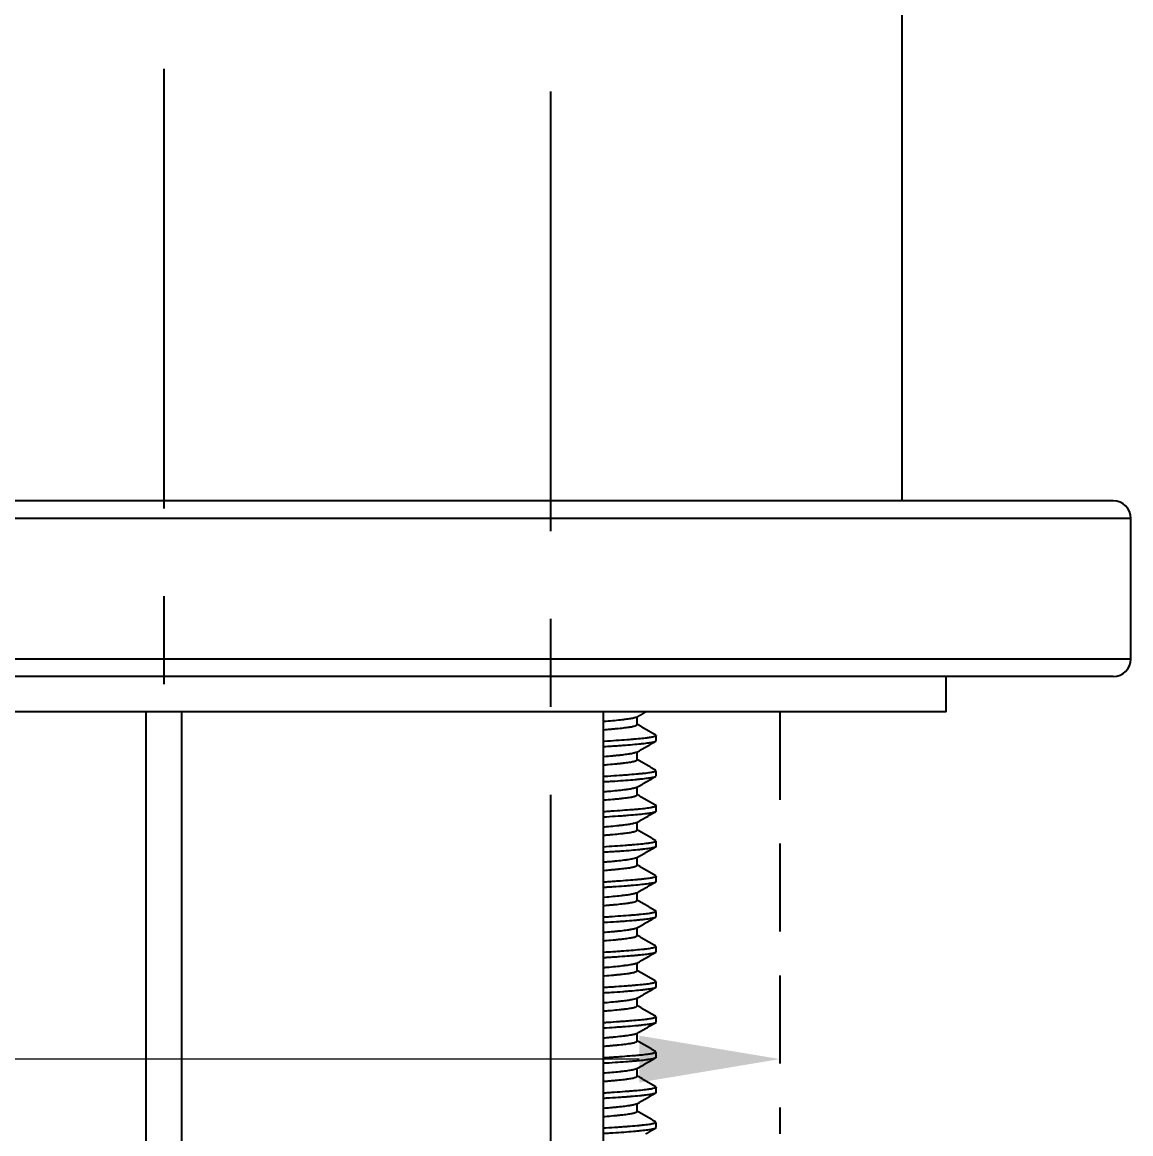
# Model space of a CAD drawing. Extents: x 1571 to 2360, y 0 to 579.
# Drawn here: x 1738.09 to 1769.62, y 242.79 to 274.4 of the extents above; entities that cross this region are included whole.
import ezdxf

# ---------------------------------------------------------------- set-up
doc = ezdxf.new("R2010")
doc.units = 0
doc.header["$LTSCALE"] = 10
doc.header["$MEASUREMENT"] = 0
doc.header["$PDMODE"] = 3
doc.header["$PDSIZE"] = -10
doc.linetypes.add('CENTER', pattern=[2, 1.25, -0.25, 0.25, -0.25])
doc.linetypes.add('HIDDEN', pattern=[0.375, 0.25, -0.125])
doc.layers.get('0').update_dxf_attribs({"linetype": 'CONTINUOUS'})
doc.layers.get('DEFPOINTS').update_dxf_attribs({"linetype": 'CONTINUOUS'})
doc.layers.add('1', color=7, linetype='CONTINUOUS')
doc.styles.add('Daelim Dimension', font='H2GTRE.TTF')
doc.dimstyles.new('DEFAULT', dxfattribs={"dimscale": 2, "dimtxt": 2, "dimasz": 2, "dimexe": 0, "dimexo": 2, "dimgap": 1, "dimtad": 1, "dimdec": 1, "dimzin": 9, "dimdsep": 46, "dimtxsty": 'Daelim Dimension', "dimcen": 0.5, "dimclrd": 252, "dimclre": 252, "dimclrt": 3, "dimadec": 1, "dimazin": 0, "dimtfac": 1, "dimtdec": 1, "dimtix": 1, "dimtmove": 0, "dimatfit": 3, "dimfxl": 1, "dimtolj": 1, "dimtzin": 1, "dimlwd": 9, "dimlwe": 9, "dimarcsym": 0})

# ---------------------------------------------------------------- blocks, each defined once
blk = doc.blocks.new('*D3')
at = {"color": 5, "lineweight": 9, "ltscale": 0.5, "transparency": 16777216}
for p, q in [((1724.641, 244.913), (1613.841, 244.913)), ((1724.641, 244.789), (1724.641, 244.913)), ((1755.641, 244.913), (1728.641, 244.913)), ((1759.641, 244.789), (1759.641, 244.913))]:
    blk.add_line(p, q, dxfattribs=at)
at = {"color": 5, "ltscale": 0.5, "transparency": 16777216}
for points in [[(1728.641, 245.58), (1728.641, 244.247), (1724.641, 244.913)], [(1755.641, 245.58), (1755.641, 244.247), (1759.641, 244.913)]]:
    blk.add_solid(points, dxfattribs=at)
at = {"layer": 'DEFPOINTS', "color": 0, "ltscale": 0.5, "transparency": 16777216}
for p in [(1724.641, 248.789), (1759.641, 248.789), (1759.641, 244.913)]:
    blk.add_point(p, dxfattribs=at)
at = {"color": 7, "lineweight": -3, "ltscale": 0.5, "transparency": 16777216, "insert": (1656.13, 253.105), "char_height": 10, "attachment_point": 5, "style": 'Daelim Dimension'}
blk.add_mtext('\\A1;설치구멍 %%C35', dxfattribs=at)

msp = doc.modelspace()

# ---------------------------------------------------------------- linework, layer by layer
at = {"color": 7, "linetype": 'HIDDEN', "lineweight": -3}
msp.add_line((1759.641, 254.789), (1759.641, 242.789), dxfattribs=at)
at = {"layer": '1', "color": 1, "linetype": 'CENTER', "lineweight": -3}
for p, q in [((1742.119, 433.074), (1742.119, 254.289)), ((1753.119, 272.428), (1753.119, 169.65))]:
    msp.add_line(p, q, dxfattribs=at)
at = {"layer": '1', "color": 7, "linetype": 'Continuous', "lineweight": -3}
for p, q in [((1763.119, 260.789), (1763.119, 386.289)), ((1769.119, 260.789), (1715.119, 260.789)), ((1769.619, 260.289), (1714.619, 260.289)), ((1769.619, 256.289), (1769.619, 260.289)), ((1769.619, 256.289), (1714.619, 256.289)), ((1769.119, 255.789), (1715.119, 255.789)), ((1764.369, 254.789), (1764.369, 255.789)), ((1764.369, 254.789), (1719.869, 254.789)), ((1741.619, 215.789), (1741.619, 254.792)), ((1742.619, 254.792), (1742.619, 215.289)), ((1754.619, 239.791), (1754.619, 254.792)), ((1755.578, 254.425), (1755.578, 254.645)), ((1756.119, 253.967), (1756.119, 254.112)), ((1755.578, 253.425), (1755.578, 253.645)), ((1756.119, 252.966), (1756.119, 253.112)), ((1755.578, 252.425), (1755.578, 252.645)), ((1756.119, 251.966), (1756.119, 252.112)), ((1755.578, 251.425), (1755.578, 251.645)), ((1756.119, 250.967), (1756.119, 251.112)), ((1755.578, 250.425), (1755.578, 250.645)), ((1756.119, 249.966), (1756.119, 250.112)), ((1755.578, 249.424), (1755.578, 249.645)), ((1756.119, 248.967), (1756.119, 249.112)), ((1755.578, 248.425), (1755.578, 248.645)), ((1756.119, 247.966), (1756.119, 248.112)), ((1755.578, 247.425), (1755.578, 247.645)), ((1756.119, 246.966), (1756.119, 247.112)), ((1755.578, 246.425), (1755.578, 246.645)), ((1756.119, 245.967), (1756.119, 246.112)), ((1755.578, 245.425), (1755.578, 245.645)), ((1756.119, 244.966), (1756.119, 245.112)), ((1755.578, 244.424), (1755.578, 244.645)), ((1756.119, 243.967), (1756.119, 244.112)), ((1755.578, 243.425), (1755.578, 243.645)), ((1756.119, 242.966), (1756.119, 243.112))]:
    msp.add_line(p, q, dxfattribs=at)
for centre, start, end in [((1769.119, 260.289), 0, 90), ((1769.119, 256.289), 270, 0)]:
    msp.add_arc(centre, 0.5, start, end, dxfattribs=at)
for points in [[(1755.557, 254.633), (1755.692, 254.711), (1755.827, 254.789)], [(1756.113, 254.124), (1755.845, 254.279), (1755.578, 254.434)], [(1755.556, 253.632), (1755.834, 253.794), (1756.113, 253.955)], [(1756.115, 253.122), (1755.846, 253.278), (1755.578, 253.434)], [(1755.56, 252.634), (1755.838, 252.796), (1756.116, 252.957)], [(1756.117, 252.121), (1755.847, 252.277), (1755.578, 252.434)], [(1755.558, 251.633), (1755.837, 251.795), (1756.116, 251.957)], [(1756.114, 251.123), (1755.846, 251.278), (1755.578, 251.434)], [(1755.555, 250.632), (1755.834, 250.793), (1756.112, 250.955)], [(1756.113, 250.123), (1755.846, 250.278), (1755.578, 250.434)], [(1755.559, 249.634), (1755.837, 249.795), (1756.116, 249.957)], [(1756.117, 249.121), (1755.847, 249.277), (1755.578, 249.434)], [(1755.559, 248.634), (1755.838, 248.795), (1756.116, 248.957)], [(1756.115, 248.122), (1755.846, 248.278), (1755.578, 248.434)], [(1755.556, 247.632), (1755.834, 247.794), (1756.113, 247.955)], [(1756.112, 247.124), (1755.845, 247.279), (1755.578, 247.434)], [(1755.558, 246.633), (1755.836, 246.795), (1756.114, 246.956)], [(1756.116, 246.122), (1755.847, 246.278), (1755.578, 246.434)], [(1755.56, 245.634), (1755.838, 245.796), (1756.117, 245.957)], [(1756.116, 245.122), (1755.847, 245.278), (1755.578, 245.434)], [(1755.557, 244.632), (1755.835, 244.794), (1756.114, 244.956)], [(1756.112, 244.124), (1755.845, 244.279), (1755.578, 244.434)], [(1755.557, 243.632), (1755.835, 243.794), (1756.113, 243.955)], [(1756.115, 243.122), (1755.846, 243.278), (1755.578, 243.434)], [(1755.827, 242.789), (1755.972, 242.873), (1756.117, 242.957)]]:
    msp.add_open_spline(points, degree=2, dxfattribs=at)
for points, knots in [([(1755.562, 254.635), (1755.555, 254.631), (1755.546, 254.628), (1755.529, 254.622), (1755.523, 254.62), (1755.511, 254.617), (1755.504, 254.615), (1755.482, 254.61), (1755.466, 254.606), (1755.412, 254.596), (1755.369, 254.589), (1755.294, 254.577), (1755.253, 254.572), (1755.209, 254.566), (1755.179, 254.562), (1755.163, 254.561), (1755.083, 254.551), (1755.013, 254.543), (1754.863, 254.529), (1754.782, 254.522), (1754.673, 254.513), (1754.651, 254.511), (1754.625, 254.509), (1754.622, 254.509), (1754.619, 254.508)], [0, 0, 0, 0, 0.09203, 0.09203, 0.134956, 0.134956, 0.177882, 0.177882, 0.263734, 0.263734, 0.435437, 0.435437, 0.521289, 0.564215, 0.564215, 0.607141, 0.607141, 0.778845, 0.778845, 0.950549, 0.950549, 0.993475, 0.993475, 1, 1, 1, 1]), ([(1754.63, 254.28), (1754.694, 254.285), (1754.755, 254.291), (1754.834, 254.298), (1754.855, 254.3), (1754.894, 254.303), (1754.914, 254.305), (1754.971, 254.31), (1755.008, 254.314), (1755.112, 254.325), (1755.176, 254.331), (1755.262, 254.342), (1755.289, 254.346), (1755.327, 254.351), (1755.34, 254.353), (1755.363, 254.356), (1755.375, 254.358), (1755.43, 254.367), (1755.466, 254.375), (1755.524, 254.39), (1755.545, 254.397), (1755.563, 254.407), (1755.566, 254.409), (1755.571, 254.413), (1755.573, 254.415), (1755.577, 254.419), (1755.578, 254.422), (1755.578, 254.425)], [0, 0, 0, 0, 0.109222, 0.109222, 0.147147, 0.147147, 0.185071, 0.185071, 0.26092, 0.26092, 0.412618, 0.412618, 0.488467, 0.488467, 0.526392, 0.526392, 0.564316, 0.564316, 0.716014, 0.716014, 0.867712, 0.867712, 0.905637, 0.905637, 0.943561, 0.943561, 1, 1, 1, 1]), ([(1756.119, 254.111), (1756.119, 254.111), (1756.119, 254.11), (1756.119, 254.108), (1756.117, 254.106), (1756.114, 254.103), (1756.112, 254.101), (1756.097, 254.091), (1756.077, 254.084), (1756.018, 254.069), (1755.979, 254.061), (1755.92, 254.052), (1755.907, 254.05), (1755.881, 254.047), (1755.841, 254.041), (1755.796, 254.036), (1755.7, 254.025), (1755.629, 254.019), (1755.509, 254.008), (1755.467, 254.005), (1755.402, 254), (1755.379, 253.998), (1755.334, 253.994), (1755.311, 253.992), (1755.193, 253.984), (1755.093, 253.976), (1754.882, 253.961), (1754.77, 253.954), (1754.638, 253.945), (1754.624, 253.944), (1754.61, 253.943)], [0, 0, 0, 0, 0.007813, 0.007813, 0.040365, 0.040365, 0.072917, 0.072917, 0.203125, 0.203125, 0.333334, 0.333334, 0.365886, 0.365886, 0.398438, 0.463542, 0.463542, 0.59375, 0.59375, 0.658854, 0.658854, 0.691406, 0.691406, 0.723958, 0.723958, 0.854167, 0.854167, 0.984375, 0.984375, 1, 1, 1, 1]), ([(1754.634, 253.802), (1754.71, 253.806), (1754.783, 253.811), (1754.91, 253.819), (1754.964, 253.822), (1755.043, 253.827), (1755.069, 253.829), (1755.121, 253.833), (1755.146, 253.834), (1755.271, 253.843), (1755.363, 253.851), (1755.533, 253.866), (1755.611, 253.873), (1755.7, 253.882), (1755.717, 253.884), (1755.751, 253.888), (1755.767, 253.89), (1755.814, 253.895), (1755.843, 253.899), (1755.924, 253.91), (1755.97, 253.917), (1756.025, 253.927), (1756.041, 253.931), (1756.062, 253.936), (1756.069, 253.937), (1756.08, 253.941), (1756.086, 253.943), (1756.109, 253.951), (1756.118, 253.958), (1756.119, 253.965)], [0, 0, 0, 0, 0.085085, 0.085085, 0.150736, 0.150736, 0.183562, 0.183562, 0.216388, 0.216388, 0.347691, 0.347691, 0.478994, 0.478994, 0.511819, 0.511819, 0.544645, 0.544645, 0.610297, 0.610297, 0.7416, 0.7416, 0.807251, 0.807251, 0.840077, 0.840077, 0.872903, 0.872903, 1, 1, 1, 1]), ([(1755.562, 253.635), (1755.552, 253.63), (1755.537, 253.624), (1755.493, 253.612), (1755.461, 253.605), (1755.412, 253.596), (1755.401, 253.594), (1755.38, 253.591), (1755.368, 253.589), (1755.333, 253.583), (1755.308, 253.58), (1755.228, 253.568), (1755.168, 253.561), (1755.069, 253.55), (1755.034, 253.546), (1754.979, 253.54), (1754.96, 253.538), (1754.922, 253.535), (1754.903, 253.533), (1754.806, 253.524), (1754.724, 253.517), (1754.637, 253.51)], [0, 0, 0, 0, 0.134716, 0.134716, 0.308328, 0.308328, 0.351731, 0.351731, 0.395134, 0.395134, 0.48194, 0.48194, 0.655552, 0.655552, 0.742358, 0.742358, 0.785761, 0.785761, 0.829164, 0.829164, 1, 1, 1, 1]), ([(1754.615, 253.278), (1754.619, 253.279), (1754.623, 253.279), (1754.671, 253.283), (1754.715, 253.287), (1754.84, 253.298), (1754.919, 253.305), (1755.028, 253.316), (1755.08, 253.321), (1755.129, 253.327), (1755.161, 253.33), (1755.177, 253.332), (1755.253, 253.341), (1755.361, 253.355), (1755.44, 253.369), (1755.481, 253.379), (1755.489, 253.381), (1755.503, 253.385), (1755.51, 253.386), (1755.529, 253.392), (1755.54, 253.396), (1755.566, 253.407), (1755.575, 253.415), (1755.578, 253.423), (1755.578, 253.424), (1755.578, 253.425)], [0, 0, 0, 0, 0.006611, 0.006611, 0.081731, 0.081731, 0.231971, 0.231971, 0.307091, 0.344651, 0.344651, 0.382211, 0.382211, 0.532451, 0.682692, 0.682692, 0.720252, 0.720252, 0.757812, 0.757812, 0.832932, 0.832932, 0.983172, 0.983172, 1, 1, 1, 1]), ([(1754.614, 252.801), (1754.671, 252.804), (1754.727, 252.807), (1754.811, 252.812), (1754.839, 252.814), (1754.894, 252.818), (1754.922, 252.819), (1755.056, 252.828), (1755.158, 252.835), (1755.348, 252.849), (1755.437, 252.857), (1755.539, 252.866), (1755.559, 252.868), (1755.598, 252.872), (1755.655, 252.878), (1755.708, 252.883), (1755.807, 252.894), (1755.864, 252.902), (1755.938, 252.912), (1755.961, 252.916), (1755.992, 252.921), (1756.001, 252.923), (1756.02, 252.926), (1756.028, 252.928), (1756.068, 252.936), (1756.091, 252.943), (1756.114, 252.955), (1756.119, 252.96), (1756.119, 252.965)], [0, 0, 0, 0, 0.063021, 0.063021, 0.095573, 0.095573, 0.128125, 0.128125, 0.258333, 0.258333, 0.388541, 0.388541, 0.421093, 0.421093, 0.453645, 0.518749, 0.518749, 0.648958, 0.648958, 0.714062, 0.714062, 0.746614, 0.746614, 0.779166, 0.779166, 0.909374, 0.909374, 1, 1, 1, 1]), ([(1756.119, 253.112), (1756.119, 253.109), (1756.118, 253.107), (1756.113, 253.102), (1756.108, 253.098), (1756.096, 253.092), (1756.092, 253.09), (1756.082, 253.086), (1756.076, 253.084), (1756.045, 253.075), (1756.012, 253.067), (1755.927, 253.053), (1755.877, 253.045), (1755.802, 253.037), (1755.787, 253.035), (1755.755, 253.031), (1755.738, 253.03), (1755.687, 253.024), (1755.651, 253.021), (1755.538, 253.011), (1755.456, 253.004), (1755.321, 252.993), (1755.275, 252.99), (1755.202, 252.984), (1755.177, 252.982), (1755.127, 252.979), (1755.101, 252.977), (1754.972, 252.967), (1754.828, 252.957), (1754.675, 252.948), (1754.637, 252.945)], [0, 0, 0, 0, 0.037811, 0.037811, 0.103462, 0.103462, 0.136288, 0.136288, 0.169114, 0.169114, 0.300417, 0.300417, 0.43172, 0.43172, 0.464546, 0.464546, 0.497372, 0.497372, 0.563023, 0.563023, 0.694326, 0.694326, 0.759978, 0.759978, 0.792804, 0.792804, 0.825629, 0.825629, 0.956932, 1, 1, 1, 1]), ([(1755.564, 252.637), (1755.564, 252.636), (1755.563, 252.636), (1755.558, 252.633), (1755.554, 252.632), (1755.546, 252.628), (1755.541, 252.626), (1755.526, 252.621), (1755.513, 252.618), (1755.471, 252.607), (1755.435, 252.6), (1755.371, 252.589), (1755.337, 252.584), (1755.298, 252.578), (1755.271, 252.574), (1755.257, 252.573), (1755.186, 252.563), (1755.123, 252.556), (1754.984, 252.541), (1754.909, 252.533), (1754.808, 252.524), (1754.787, 252.522), (1754.745, 252.519), (1754.724, 252.517), (1754.675, 252.513), (1754.648, 252.511), (1754.621, 252.508)], [0, 0, 0, 0, 0.01358, 0.01358, 0.056039, 0.056039, 0.098499, 0.098499, 0.183418, 0.183418, 0.353256, 0.353256, 0.438175, 0.480634, 0.480634, 0.523094, 0.523094, 0.692932, 0.692932, 0.86277, 0.86277, 0.905229, 0.905229, 0.947689, 0.947689, 1, 1, 1, 1]), ([(1754.633, 252.28), (1754.654, 252.282), (1754.675, 252.284), (1754.782, 252.293), (1754.863, 252.3), (1754.958, 252.309), (1754.977, 252.311), (1755.014, 252.315), (1755.032, 252.316), (1755.084, 252.322), (1755.117, 252.325), (1755.212, 252.336), (1755.269, 252.343), (1755.344, 252.353), (1755.368, 252.357), (1755.4, 252.363), (1755.411, 252.364), (1755.431, 252.368), (1755.44, 252.37), (1755.485, 252.379), (1755.514, 252.387), (1755.555, 252.402), (1755.569, 252.409), (1755.577, 252.42), (1755.578, 252.422), (1755.578, 252.425)], [0, 0, 0, 0, 0.036408, 0.036408, 0.188108, 0.188108, 0.226032, 0.226032, 0.263957, 0.263957, 0.339807, 0.339807, 0.491506, 0.491506, 0.567356, 0.567356, 0.605281, 0.605281, 0.643206, 0.643206, 0.794905, 0.794905, 0.946605, 0.946605, 1, 1, 1, 1]), ([(1756.119, 252.112), (1756.119, 252.112), (1756.119, 252.111), (1756.118, 252.104), (1756.098, 252.089), (1756.041, 252.074), (1755.994, 252.065), (1755.984, 252.063), (1755.963, 252.059), (1755.93, 252.053), (1755.892, 252.048), (1755.81, 252.037), (1755.748, 252.03), (1755.641, 252.02), (1755.604, 252.016), (1755.544, 252.011), (1755.524, 252.01), (1755.482, 252.006), (1755.461, 252.004), (1755.353, 251.996), (1755.261, 251.989), (1755.063, 251.974), (1754.958, 251.966), (1754.818, 251.957), (1754.789, 251.955), (1754.732, 251.951), (1754.684, 251.948), (1754.636, 251.945), (1754.617, 251.944)], [0, 0, 0, 0, 0.002085, 0.002085, 0.132293, 0.262501, 0.262501, 0.295053, 0.295053, 0.327605, 0.392709, 0.392709, 0.522917, 0.522917, 0.588021, 0.588021, 0.620573, 0.620573, 0.653126, 0.653126, 0.783334, 0.783334, 0.913542, 0.913542, 0.946094, 0.946094, 0.978646, 1, 1, 1, 1]), ([(1754.619, 251.801), (1754.65, 251.803), (1754.679, 251.805), (1754.824, 251.813), (1754.933, 251.82), (1755.089, 251.83), (1755.14, 251.834), (1755.214, 251.839), (1755.238, 251.841), (1755.286, 251.845), (1755.31, 251.847), (1755.425, 251.856), (1755.594, 251.871), (1755.732, 251.886), (1755.81, 251.895), (1755.825, 251.897), (1755.853, 251.9), (1755.867, 251.902), (1755.907, 251.908), (1755.932, 251.911), (1755.998, 251.922), (1756.034, 251.929), (1756.074, 251.939), (1756.085, 251.942), (1756.098, 251.947), (1756.102, 251.949), (1756.109, 251.953), (1756.112, 251.954), (1756.117, 251.959), (1756.119, 251.962), (1756.119, 251.965)], [0, 0, 0, 0, 0.033333, 0.033333, 0.163542, 0.163542, 0.228646, 0.228646, 0.261198, 0.261198, 0.29375, 0.29375, 0.423958, 0.554167, 0.554167, 0.586719, 0.586719, 0.619271, 0.619271, 0.684375, 0.684375, 0.814583, 0.814583, 0.879688, 0.879688, 0.91224, 0.91224, 0.944792, 0.944792, 1, 1, 1, 1]), ([(1756.109, 252.125), (1756.111, 252.124), (1756.113, 252.123), (1756.115, 252.121), (1756.116, 252.12), (1756.117, 252.119)], [0, 0, 0, 0, 0.487487, 0.487487, 1, 1, 1, 1]), ([(1755.562, 251.635), (1755.559, 251.634), (1755.541, 251.625), (1755.51, 251.616), (1755.463, 251.606), (1755.445, 251.602), (1755.405, 251.595), (1755.384, 251.591), (1755.315, 251.58), (1755.262, 251.573), (1755.173, 251.562), (1755.141, 251.558), (1755.091, 251.552), (1755.074, 251.55), (1755.039, 251.546), (1755.021, 251.545), (1754.931, 251.535), (1754.853, 251.528), (1754.723, 251.517), (1754.674, 251.513), (1754.623, 251.509)], [0, 0, 0, 0, 0.043951, 0.215655, 0.215655, 0.301507, 0.301507, 0.387359, 0.387359, 0.559063, 0.559063, 0.644915, 0.644915, 0.687841, 0.687841, 0.730767, 0.730767, 0.902471, 0.902471, 1, 1, 1, 1]), ([(1754.617, 251.279), (1754.623, 251.279), (1754.628, 251.28), (1754.656, 251.282), (1754.678, 251.284), (1754.722, 251.288), (1754.743, 251.29), (1754.806, 251.295), (1754.847, 251.299), (1754.964, 251.31), (1755.036, 251.317), (1755.136, 251.327), (1755.167, 251.331), (1755.228, 251.338), (1755.256, 251.341), (1755.337, 251.352), (1755.43, 251.366), (1755.494, 251.381), (1755.525, 251.391), (1755.53, 251.393), (1755.541, 251.397), (1755.546, 251.399), (1755.558, 251.404), (1755.565, 251.408), (1755.575, 251.416), (1755.578, 251.421), (1755.578, 251.425)], [0, 0, 0, 0, 0.009615, 0.009615, 0.047175, 0.047175, 0.084736, 0.084736, 0.159856, 0.159856, 0.310096, 0.310096, 0.385216, 0.385216, 0.460337, 0.460337, 0.610577, 0.760818, 0.760818, 0.798378, 0.798378, 0.835938, 0.835938, 0.911058, 0.911058, 1, 1, 1, 1]), ([(1756.119, 251.112), (1756.119, 251.11), (1756.119, 251.108), (1756.116, 251.105), (1756.114, 251.103), (1756.11, 251.099), (1756.107, 251.097), (1756.089, 251.088), (1756.065, 251.08), (1756.001, 251.065), (1755.96, 251.058), (1755.897, 251.049), (1755.884, 251.047), (1755.857, 251.043), (1755.843, 251.041), (1755.799, 251.036), (1755.767, 251.033), (1755.668, 251.022), (1755.593, 251.015), (1755.471, 251.005), (1755.428, 251.002), (1755.361, 250.996), (1755.339, 250.995), (1755.292, 250.991), (1755.268, 250.989), (1755.148, 250.98), (1755.045, 250.973), (1754.837, 250.958), (1754.732, 250.951), (1754.622, 250.944)], [0, 0, 0, 0, 0.031769, 0.031769, 0.064321, 0.064321, 0.096873, 0.096873, 0.227082, 0.227082, 0.35729, 0.35729, 0.389842, 0.389842, 0.422395, 0.422395, 0.487499, 0.487499, 0.617707, 0.617707, 0.682812, 0.682812, 0.715364, 0.715364, 0.747916, 0.747916, 0.878125, 0.878125, 1, 1, 1, 1]), ([(1754.622, 250.801), (1754.684, 250.805), (1754.744, 250.808), (1754.86, 250.815), (1754.915, 250.819), (1754.996, 250.824), (1755.022, 250.826), (1755.075, 250.829), (1755.1, 250.831), (1755.227, 250.84), (1755.321, 250.847), (1755.496, 250.862), (1755.576, 250.87), (1755.668, 250.879), (1755.686, 250.881), (1755.721, 250.885), (1755.771, 250.89), (1755.817, 250.896), (1755.901, 250.907), (1755.949, 250.914), (1756.009, 250.924), (1756.027, 250.927), (1756.057, 250.934), (1756.071, 250.938), (1756.103, 250.948), (1756.115, 250.955), (1756.119, 250.963), (1756.119, 250.964), (1756.119, 250.965)], [0, 0, 0, 0, 0.06875, 0.06875, 0.133854, 0.133854, 0.166406, 0.166406, 0.198958, 0.198958, 0.329167, 0.329167, 0.459375, 0.459375, 0.491927, 0.491927, 0.524479, 0.589584, 0.589584, 0.719792, 0.719792, 0.784896, 0.784896, 0.85, 0.85, 0.980209, 0.980209, 1, 1, 1, 1]), ([(1755.56, 250.634), (1755.557, 250.633), (1755.555, 250.632), (1755.548, 250.629), (1755.543, 250.627), (1755.518, 250.618), (1755.49, 250.611), (1755.42, 250.597), (1755.378, 250.59), (1755.315, 250.581), (1755.302, 250.579), (1755.276, 250.575), (1755.262, 250.573), (1755.22, 250.568), (1755.19, 250.564), (1755.096, 250.553), (1755.027, 250.545), (1754.915, 250.534), (1754.876, 250.53), (1754.794, 250.523), (1754.753, 250.519), (1754.682, 250.513), (1754.653, 250.511), (1754.624, 250.509)], [0, 0, 0, 0, 0.031592, 0.031592, 0.074995, 0.074995, 0.248607, 0.248607, 0.422219, 0.422219, 0.465622, 0.465622, 0.509025, 0.509025, 0.595831, 0.595831, 0.769443, 0.769443, 0.856249, 0.856249, 0.943055, 0.943055, 1, 1, 1, 1]), ([(1754.636, 250.28), (1754.704, 250.286), (1754.768, 250.292), (1754.869, 250.301), (1754.908, 250.305), (1754.984, 250.312), (1755.02, 250.315), (1755.125, 250.326), (1755.188, 250.333), (1755.301, 250.347), (1755.35, 250.354), (1755.404, 250.363), (1755.414, 250.365), (1755.434, 250.369), (1755.443, 250.371), (1755.47, 250.376), (1755.486, 250.38), (1755.528, 250.391), (1755.549, 250.399), (1755.568, 250.41), (1755.575, 250.416), (1755.577, 250.421), (1755.578, 250.424), (1755.578, 250.424), (1755.578, 250.425)], [0, 0, 0, 0, 0.115291, 0.115291, 0.19114, 0.19114, 0.26699, 0.26699, 0.418689, 0.418689, 0.570387, 0.570387, 0.608312, 0.608312, 0.646237, 0.646237, 0.722086, 0.722086, 0.873785, 0.873785, 0.949634, 0.987559, 0.987559, 1, 1, 1, 1]), ([(1756.119, 250.112), (1756.119, 250.109), (1756.117, 250.105), (1756.104, 250.094), (1756.086, 250.087), (1756.052, 250.077), (1756.044, 250.075), (1756.028, 250.072), (1756.002, 250.066), (1755.972, 250.06), (1755.904, 250.049), (1755.851, 250.042), (1755.758, 250.032), (1755.725, 250.028), (1755.673, 250.023), (1755.655, 250.021), (1755.617, 250.018), (1755.598, 250.016), (1755.501, 250.007), (1755.416, 250.001), (1755.232, 249.986), (1755.134, 249.979), (1755.002, 249.97), (1754.976, 249.968), (1754.921, 249.964), (1754.839, 249.958), (1754.755, 249.953), (1754.673, 249.947), (1754.649, 249.946), (1754.625, 249.944)], [0, 0, 0, 0, 0.061455, 0.061455, 0.191664, 0.191664, 0.224216, 0.224216, 0.256768, 0.321872, 0.321872, 0.452081, 0.452081, 0.517186, 0.517186, 0.549738, 0.549738, 0.58229, 0.58229, 0.712499, 0.712499, 0.842708, 0.842708, 0.87526, 0.87526, 0.907812, 0.972916, 0.972916, 1, 1, 1, 1]), ([(1754.603, 249.8), (1754.646, 249.803), (1754.689, 249.805), (1754.788, 249.811), (1754.844, 249.815), (1755.008, 249.825), (1755.111, 249.832), (1755.257, 249.842), (1755.304, 249.846), (1755.372, 249.852), (1755.395, 249.853), (1755.439, 249.857), (1755.46, 249.859), (1755.566, 249.869), (1755.718, 249.884), (1755.838, 249.898), (1755.904, 249.907), (1755.916, 249.909), (1755.94, 249.913), (1755.975, 249.918), (1756.004, 249.923), (1756.055, 249.933), (1756.081, 249.94), (1756.105, 249.95), (1756.111, 249.954), (1756.117, 249.959), (1756.118, 249.961), (1756.119, 249.964), (1756.119, 249.965), (1756.119, 249.965)], [0, 0, 0, 0, 0.047004, 0.047004, 0.11157, 0.11157, 0.240703, 0.240703, 0.305269, 0.305269, 0.337552, 0.337552, 0.369835, 0.369835, 0.498967, 0.6281, 0.6281, 0.660383, 0.660383, 0.692666, 0.757232, 0.757232, 0.886364, 0.886364, 0.95093, 0.95093, 0.983213, 0.983213, 1, 1, 1, 1]), ([(1755.563, 249.636), (1755.553, 249.631), (1755.54, 249.625), (1755.517, 249.619), (1755.51, 249.617), (1755.496, 249.613), (1755.489, 249.612), (1755.465, 249.606), (1755.448, 249.603), (1755.39, 249.592), (1755.344, 249.585), (1755.266, 249.574), (1755.224, 249.568), (1755.178, 249.562), (1755.146, 249.559), (1755.13, 249.557), (1755.047, 249.547), (1754.975, 249.54), (1754.821, 249.525), (1754.738, 249.518), (1754.636, 249.51), (1754.623, 249.509), (1754.609, 249.508)], [0, 0, 0, 0, 0.124995, 0.124995, 0.167454, 0.167454, 0.209914, 0.209914, 0.294832, 0.294832, 0.46467, 0.46467, 0.549589, 0.592049, 0.592049, 0.634508, 0.634508, 0.804346, 0.804346, 0.974184, 0.974184, 1, 1, 1, 1]), ([(1754.637, 249.28), (1754.683, 249.284), (1754.728, 249.288), (1754.792, 249.294), (1754.813, 249.296), (1754.853, 249.299), (1754.873, 249.301), (1754.932, 249.307), (1754.97, 249.31), (1755.077, 249.321), (1755.143, 249.328), (1755.233, 249.338), (1755.261, 249.342), (1755.301, 249.347), (1755.314, 249.349), (1755.339, 249.353), (1755.351, 249.354), (1755.409, 249.364), (1755.447, 249.371), (1755.51, 249.386), (1755.535, 249.393), (1755.555, 249.403), (1755.559, 249.405), (1755.565, 249.409), (1755.568, 249.411), (1755.575, 249.416), (1755.577, 249.42), (1755.578, 249.424), (1755.578, 249.424), (1755.578, 249.424)], [0, 0, 0, 0, 0.079656, 0.079656, 0.117953, 0.117953, 0.156249, 0.156249, 0.232842, 0.232842, 0.386028, 0.386028, 0.46262, 0.46262, 0.500917, 0.500917, 0.539213, 0.539213, 0.692399, 0.692399, 0.845585, 0.845585, 0.883881, 0.883881, 0.922178, 0.922178, 0.998771, 0.998771, 1, 1, 1, 1]), ([(1756.119, 249.112), (1756.119, 249.111), (1756.119, 249.11), (1756.114, 249.101), (1756.101, 249.093), (1756.057, 249.078), (1756.026, 249.07), (1755.976, 249.061), (1755.965, 249.059), (1755.943, 249.056), (1755.931, 249.054), (1755.894, 249.048), (1755.868, 249.045), (1755.782, 249.034), (1755.717, 249.027), (1755.607, 249.017), (1755.568, 249.013), (1755.508, 249.008), (1755.487, 249.006), (1755.444, 249.003), (1755.423, 249.001), (1755.311, 248.992), (1755.216, 248.985), (1755.014, 248.971), (1754.908, 248.963), (1754.767, 248.954), (1754.738, 248.952), (1754.68, 248.948), (1754.651, 248.946), (1754.616, 248.944), (1754.611, 248.944), (1754.606, 248.943)], [0, 0, 0, 0, 0.025825, 0.025825, 0.154957, 0.154957, 0.28409, 0.28409, 0.316373, 0.316373, 0.348656, 0.348656, 0.413222, 0.413222, 0.542354, 0.542354, 0.606921, 0.606921, 0.639204, 0.639204, 0.671487, 0.671487, 0.800619, 0.800619, 0.929752, 0.929752, 0.962035, 0.962035, 0.994318, 0.994318, 1, 1, 1, 1]), ([(1754.63, 248.802), (1754.639, 248.802), (1754.647, 248.803), (1754.771, 248.81), (1754.883, 248.817), (1755.016, 248.825), (1755.042, 248.827), (1755.094, 248.831), (1755.119, 248.832), (1755.195, 248.838), (1755.244, 248.841), (1755.384, 248.852), (1755.471, 248.86), (1755.59, 248.871), (1755.627, 248.875), (1755.681, 248.88), (1755.699, 248.882), (1755.733, 248.886), (1755.75, 248.888), (1755.83, 248.897), (1755.886, 248.904), (1755.98, 248.918), (1756.018, 248.925), (1756.055, 248.934), (1756.062, 248.936), (1756.074, 248.939), (1756.08, 248.941), (1756.096, 248.946), (1756.104, 248.949), (1756.116, 248.957), (1756.119, 248.961), (1756.119, 248.966)], [0, 0, 0, 0, 0.009375, 0.009375, 0.139583, 0.139583, 0.172136, 0.172136, 0.204688, 0.204688, 0.269792, 0.269792, 0.4, 0.4, 0.465104, 0.465104, 0.497656, 0.497656, 0.530209, 0.530209, 0.660417, 0.660417, 0.790625, 0.790625, 0.823177, 0.823177, 0.855729, 0.855729, 0.920834, 0.920834, 1, 1, 1, 1]), ([(1755.565, 248.637), (1755.565, 248.637), (1755.564, 248.637), (1755.551, 248.629), (1755.532, 248.622), (1755.477, 248.608), (1755.443, 248.601), (1755.39, 248.592), (1755.379, 248.59), (1755.356, 248.587), (1755.344, 248.585), (1755.307, 248.579), (1755.281, 248.576), (1755.197, 248.565), (1755.135, 248.557), (1755.032, 248.546), (1754.997, 248.542), (1754.94, 248.536), (1754.921, 248.534), (1754.882, 248.531), (1754.862, 248.529), (1754.774, 248.521), (1754.702, 248.515), (1754.627, 248.509)], [0, 0, 0, 0, 0.006786, 0.006786, 0.176624, 0.176624, 0.346462, 0.346462, 0.388922, 0.388922, 0.431381, 0.431381, 0.5163, 0.5163, 0.686138, 0.686138, 0.771057, 0.771057, 0.813517, 0.813517, 0.855976, 0.855976, 1, 1, 1, 1]), ([(1754.622, 248.279), (1754.653, 248.282), (1754.683, 248.284), (1754.798, 248.294), (1754.878, 248.302), (1754.99, 248.312), (1755.044, 248.318), (1755.095, 248.323), (1755.128, 248.326), (1755.145, 248.328), (1755.224, 248.337), (1755.336, 248.351), (1755.42, 248.366), (1755.464, 248.375), (1755.472, 248.377), (1755.488, 248.381), (1755.496, 248.383), (1755.517, 248.388), (1755.528, 248.392), (1755.559, 248.403), (1755.571, 248.411), (1755.577, 248.421), (1755.578, 248.423), (1755.578, 248.425)], [0, 0, 0, 0, 0.051683, 0.051683, 0.201924, 0.201924, 0.277044, 0.314604, 0.314604, 0.352164, 0.352164, 0.502405, 0.652646, 0.652646, 0.690206, 0.690206, 0.727766, 0.727766, 0.802886, 0.802886, 0.953127, 0.953127, 1, 1, 1, 1]), ([(1756.119, 248.111), (1756.118, 248.105), (1756.111, 248.099), (1756.092, 248.09), (1756.087, 248.088), (1756.076, 248.084), (1756.07, 248.082), (1756.05, 248.077), (1756.035, 248.073), (1755.982, 248.062), (1755.939, 248.054), (1755.86, 248.044), (1755.832, 248.04), (1755.786, 248.035), (1755.77, 248.033), (1755.737, 248.029), (1755.72, 248.028), (1755.634, 248.019), (1755.557, 248.012), (1755.39, 247.998), (1755.299, 247.991), (1755.151, 247.981), (1755.1, 247.977), (1754.996, 247.969), (1754.942, 247.965), (1754.806, 247.956), (1754.721, 247.95), (1754.633, 247.945)], [0, 0, 0, 0, 0.113444, 0.113444, 0.14627, 0.14627, 0.179096, 0.179096, 0.244747, 0.244747, 0.37605, 0.37605, 0.441701, 0.441701, 0.474527, 0.474527, 0.507352, 0.507352, 0.638655, 0.638655, 0.769958, 0.769958, 0.835609, 0.835609, 0.90126, 0.90126, 1, 1, 1, 1]), ([(1754.633, 247.802), (1754.673, 247.804), (1754.713, 247.807), (1754.781, 247.811), (1754.809, 247.812), (1754.865, 247.816), (1754.948, 247.821), (1755.028, 247.826), (1755.181, 247.837), (1755.277, 247.844), (1755.412, 247.855), (1755.455, 247.859), (1755.518, 247.864), (1755.538, 247.866), (1755.578, 247.87), (1755.597, 247.872), (1755.692, 247.881), (1755.826, 247.896), (1755.928, 247.91), (1755.981, 247.919), (1755.991, 247.921), (1756.01, 247.924), (1756.037, 247.93), (1756.059, 247.935), (1756.095, 247.945), (1756.11, 247.952), (1756.118, 247.961), (1756.119, 247.963), (1756.119, 247.966)], [0, 0, 0, 0, 0.044792, 0.044792, 0.077344, 0.077344, 0.109896, 0.175, 0.175, 0.305208, 0.305208, 0.370312, 0.370312, 0.402864, 0.402864, 0.435416, 0.435416, 0.565625, 0.695833, 0.695833, 0.728385, 0.728385, 0.760937, 0.826041, 0.826041, 0.956249, 0.956249, 1, 1, 1, 1]), ([(1755.561, 247.635), (1755.559, 247.634), (1755.556, 247.633), (1755.55, 247.63), (1755.546, 247.628), (1755.536, 247.624), (1755.531, 247.623), (1755.513, 247.617), (1755.499, 247.614), (1755.453, 247.603), (1755.415, 247.596), (1755.347, 247.585), (1755.311, 247.58), (1755.27, 247.574), (1755.242, 247.571), (1755.228, 247.569), (1755.153, 247.559), (1755.088, 247.552), (1754.946, 247.537), (1754.869, 247.529), (1754.765, 247.52), (1754.744, 247.518), (1754.701, 247.515), (1754.679, 247.513), (1754.642, 247.51), (1754.626, 247.509), (1754.611, 247.508)], [0, 0, 0, 0, 0.026091, 0.026091, 0.069017, 0.069017, 0.111943, 0.111943, 0.197795, 0.197795, 0.3695, 0.3695, 0.455352, 0.498278, 0.498278, 0.541204, 0.541204, 0.712909, 0.712909, 0.884613, 0.884613, 0.927539, 0.927539, 0.970466, 0.970466, 1, 1, 1, 1]), ([(1754.64, 247.281), (1754.644, 247.281), (1754.647, 247.281), (1754.738, 247.289), (1754.821, 247.296), (1754.919, 247.306), (1754.938, 247.307), (1754.976, 247.311), (1754.994, 247.313), (1755.048, 247.318), (1755.082, 247.322), (1755.181, 247.332), (1755.24, 247.339), (1755.319, 247.35), (1755.343, 247.353), (1755.378, 247.359), (1755.389, 247.361), (1755.41, 247.364), (1755.42, 247.366), (1755.468, 247.375), (1755.499, 247.383), (1755.546, 247.398), (1755.563, 247.406), (1755.575, 247.417), (1755.577, 247.42), (1755.578, 247.424)], [0, 0, 0, 0, 0.006128, 0.006128, 0.159314, 0.159314, 0.19761, 0.19761, 0.235907, 0.235907, 0.3125, 0.3125, 0.465686, 0.465686, 0.54228, 0.54228, 0.580576, 0.580576, 0.618873, 0.618873, 0.772059, 0.772059, 0.925245, 0.925245, 1, 1, 1, 1]), ([(1756.119, 247.111), (1756.119, 247.111), (1756.119, 247.11), (1756.118, 247.106), (1756.114, 247.102), (1756.096, 247.091), (1756.075, 247.083), (1756.03, 247.072), (1756.013, 247.068), (1755.984, 247.063), (1755.973, 247.061), (1755.951, 247.057), (1755.94, 247.055), (1755.88, 247.046), (1755.824, 247.039), (1755.696, 247.025), (1755.624, 247.018), (1755.523, 247.009), (1755.502, 247.008), (1755.46, 247.004), (1755.396, 246.999), (1755.328, 246.994), (1755.187, 246.983), (1755.087, 246.976), (1754.928, 246.964), (1754.873, 246.961), (1754.788, 246.955), (1754.759, 246.953), (1754.702, 246.949), (1754.673, 246.947), (1754.633, 246.945), (1754.623, 246.944), (1754.613, 246.944)], [0, 0, 0, 0, 0.011975, 0.011975, 0.07708, 0.07708, 0.207289, 0.207289, 0.272393, 0.272393, 0.304945, 0.304945, 0.337497, 0.337497, 0.467706, 0.467706, 0.597915, 0.597915, 0.630467, 0.630467, 0.663019, 0.728124, 0.728124, 0.858333, 0.858333, 0.923437, 0.923437, 0.955989, 0.955989, 0.988541, 0.988541, 1, 1, 1, 1]), ([(1754.615, 246.801), (1754.695, 246.805), (1754.773, 246.81), (1754.959, 246.822), (1755.064, 246.828), (1755.188, 246.837), (1755.213, 246.839), (1755.261, 246.843), (1755.285, 246.845), (1755.355, 246.85), (1755.4, 246.854), (1755.529, 246.865), (1755.607, 246.873), (1755.713, 246.884), (1755.746, 246.887), (1755.794, 246.893), (1755.809, 246.895), (1755.838, 246.899), (1755.853, 246.9), (1755.921, 246.909), (1755.967, 246.916), (1756.041, 246.93), (1756.07, 246.937), (1756.094, 246.945), (1756.098, 246.947), (1756.106, 246.951), (1756.109, 246.952), (1756.116, 246.958), (1756.119, 246.961), (1756.119, 246.965)], [0, 0, 0, 0, 0.088542, 0.088542, 0.21875, 0.21875, 0.251302, 0.251302, 0.283854, 0.283854, 0.348958, 0.348958, 0.479167, 0.479167, 0.544271, 0.544271, 0.576823, 0.576823, 0.609375, 0.609375, 0.739583, 0.739583, 0.869792, 0.869792, 0.902344, 0.902344, 0.934896, 0.934896, 1, 1, 1, 1]), ([(1756.105, 247.128), (1756.11, 247.125), (1756.114, 247.123), (1756.117, 247.12), (1756.117, 247.119), (1756.117, 247.118)], [0, 0, 0, 0, 0.803526, 0.803526, 1, 1, 1, 1]), ([(1755.563, 246.636), (1755.558, 246.633), (1755.535, 246.623), (1755.496, 246.613), (1755.444, 246.602), (1755.425, 246.598), (1755.383, 246.591), (1755.361, 246.587), (1755.288, 246.576), (1755.233, 246.569), (1755.14, 246.558), (1755.107, 246.554), (1755.056, 246.548), (1755.038, 246.546), (1755.002, 246.543), (1754.984, 246.541), (1754.891, 246.531), (1754.811, 246.524), (1754.695, 246.514), (1754.663, 246.512), (1754.63, 246.509)], [0, 0, 0, 0, 0.078292, 0.249996, 0.249996, 0.335848, 0.335848, 0.4217, 0.4217, 0.593404, 0.593404, 0.679256, 0.679256, 0.722182, 0.722182, 0.765108, 0.765108, 0.936812, 0.936812, 1, 1, 1, 1]), ([(1754.624, 246.279), (1754.634, 246.28), (1754.645, 246.281), (1754.677, 246.284), (1754.699, 246.286), (1754.763, 246.291), (1754.805, 246.295), (1754.925, 246.306), (1754.999, 246.313), (1755.101, 246.324), (1755.151, 246.329), (1755.197, 246.334), (1755.226, 246.338), (1755.241, 246.339), (1755.311, 246.348), (1755.408, 246.363), (1755.478, 246.377), (1755.512, 246.387), (1755.518, 246.389), (1755.53, 246.393), (1755.535, 246.395), (1755.55, 246.4), (1755.558, 246.404), (1755.573, 246.413), (1755.577, 246.419), (1755.578, 246.424)], [0, 0, 0, 0, 0.017291, 0.017291, 0.055214, 0.055214, 0.131062, 0.131062, 0.282757, 0.282757, 0.358604, 0.396528, 0.396528, 0.434452, 0.434452, 0.586146, 0.737841, 0.737841, 0.775765, 0.775765, 0.813689, 0.813689, 0.889536, 0.889536, 1, 1, 1, 1]), ([(1756.119, 246.112), (1756.119, 246.109), (1756.118, 246.107), (1756.114, 246.103), (1756.112, 246.101), (1756.106, 246.097), (1756.103, 246.095), (1756.091, 246.09), (1756.081, 246.086), (1756.043, 246.074), (1756.01, 246.067), (1755.946, 246.056), (1755.922, 246.052), (1755.884, 246.047), (1755.87, 246.045), (1755.842, 246.041), (1755.827, 246.04), (1755.752, 246.031), (1755.616, 246.017), (1755.451, 246.003), (1755.337, 245.995), (1755.314, 245.993), (1755.267, 245.989), (1755.243, 245.987), (1755.17, 245.982), (1755.12, 245.978), (1754.965, 245.967), (1754.857, 245.959), (1754.702, 245.949), (1754.66, 245.947), (1754.618, 245.944)], [0, 0, 0, 0, 0.041665, 0.041665, 0.074217, 0.074217, 0.106769, 0.106769, 0.171873, 0.171873, 0.302082, 0.302082, 0.367186, 0.367186, 0.399738, 0.399738, 0.43229, 0.43229, 0.562499, 0.692707, 0.692707, 0.72526, 0.72526, 0.757812, 0.757812, 0.822916, 0.822916, 0.953125, 0.953125, 1, 1, 1, 1]), ([(1754.618, 245.801), (1754.729, 245.807), (1754.837, 245.814), (1754.968, 245.822), (1754.994, 245.824), (1755.047, 245.828), (1755.125, 245.833), (1755.199, 245.838), (1755.342, 245.849), (1755.431, 245.856), (1755.554, 245.868), (1755.593, 245.871), (1755.649, 245.877), (1755.667, 245.879), (1755.703, 245.883), (1755.72, 245.885), (1755.803, 245.894), (1755.861, 245.901), (1755.96, 245.915), (1756.001, 245.922), (1756.042, 245.931), (1756.049, 245.933), (1756.063, 245.936), (1756.082, 245.941), (1756.096, 245.946), (1756.114, 245.955), (1756.119, 245.96), (1756.119, 245.965)], [0, 0, 0, 0, 0.123963, 0.123963, 0.156516, 0.156516, 0.189069, 0.254174, 0.254174, 0.384386, 0.384386, 0.449492, 0.449492, 0.482045, 0.482045, 0.514597, 0.514597, 0.644809, 0.644809, 0.775021, 0.775021, 0.807573, 0.807573, 0.840126, 0.905232, 0.905232, 1, 1, 1, 1]), ([(1755.563, 245.636), (1755.561, 245.635), (1755.558, 245.633), (1755.552, 245.63), (1755.547, 245.629), (1755.538, 245.625), (1755.532, 245.623), (1755.504, 245.615), (1755.473, 245.608), (1755.398, 245.593), (1755.354, 245.586), (1755.288, 245.577), (1755.275, 245.575), (1755.247, 245.571), (1755.233, 245.569), (1755.189, 245.564), (1755.158, 245.56), (1755.061, 245.549), (1754.99, 245.541), (1754.874, 245.53), (1754.834, 245.526), (1754.751, 245.519), (1754.708, 245.515), (1754.653, 245.511), (1754.642, 245.51), (1754.631, 245.509)], [0, 0, 0, 0, 0.033647, 0.033647, 0.076573, 0.076573, 0.119499, 0.119499, 0.291203, 0.291203, 0.462908, 0.462908, 0.505834, 0.505834, 0.54876, 0.54876, 0.634612, 0.634612, 0.806316, 0.806316, 0.892168, 0.892168, 0.978021, 0.978021, 1, 1, 1, 1]), ([(1754.626, 245.279), (1754.682, 245.284), (1754.735, 245.289), (1754.828, 245.297), (1754.868, 245.301), (1754.945, 245.308), (1754.982, 245.312), (1755.09, 245.322), (1755.156, 245.329), (1755.273, 245.343), (1755.325, 245.35), (1755.382, 245.359), (1755.393, 245.361), (1755.414, 245.365), (1755.424, 245.367), (1755.452, 245.372), (1755.47, 245.376), (1755.516, 245.387), (1755.539, 245.395), (1755.562, 245.406), (1755.571, 245.412), (1755.575, 245.418), (1755.577, 245.421), (1755.578, 245.423), (1755.578, 245.424)], [0, 0, 0, 0, 0.094659, 0.094659, 0.170509, 0.170509, 0.246358, 0.246358, 0.398056, 0.398056, 0.549755, 0.549755, 0.587679, 0.587679, 0.625604, 0.625604, 0.701453, 0.701453, 0.853151, 0.853151, 0.929, 0.966925, 0.966925, 1, 1, 1, 1]), ([(1756.119, 245.112), (1756.119, 245.112), (1756.119, 245.111), (1756.118, 245.104), (1756.107, 245.096), (1756.078, 245.085), (1756.065, 245.081), (1756.044, 245.075), (1756.036, 245.073), (1756.019, 245.07), (1756.01, 245.068), (1755.963, 245.058), (1755.916, 245.051), (1755.807, 245.037), (1755.743, 245.03), (1755.654, 245.021), (1755.635, 245.019), (1755.597, 245.016), (1755.539, 245.011), (1755.477, 245.006), (1755.348, 244.995), (1755.255, 244.988), (1755.106, 244.977), (1755.054, 244.973), (1754.974, 244.968), (1754.947, 244.966), (1754.893, 244.962), (1754.865, 244.96), (1754.767, 244.954), (1754.694, 244.949), (1754.621, 244.944)], [0, 0, 0, 0, 0.006248, 0.006248, 0.136456, 0.136456, 0.201561, 0.201561, 0.234113, 0.234113, 0.266665, 0.266665, 0.396873, 0.396873, 0.527082, 0.527082, 0.559634, 0.559634, 0.592186, 0.657291, 0.657291, 0.787499, 0.787499, 0.852604, 0.852604, 0.885156, 0.885156, 0.917708, 0.917708, 1, 1, 1, 1]), ([(1754.599, 244.8), (1754.604, 244.8), (1754.608, 244.8), (1754.642, 244.802), (1754.672, 244.804), (1754.817, 244.813), (1754.927, 244.82), (1755.135, 244.833), (1755.233, 244.84), (1755.349, 244.85), (1755.371, 244.851), (1755.416, 244.855), (1755.438, 244.857), (1755.502, 244.863), (1755.543, 244.867), (1755.659, 244.878), (1755.728, 244.885), (1755.821, 244.896), (1755.85, 244.9), (1755.89, 244.905), (1755.903, 244.907), (1755.928, 244.911), (1755.94, 244.912), (1755.996, 244.921), (1756.068, 244.935), (1756.104, 244.948), (1756.115, 244.957), (1756.117, 244.959), (1756.119, 244.962), (1756.119, 244.964), (1756.119, 244.965)], [0, 0, 0, 0, 0.004907, 0.004907, 0.03719, 0.03719, 0.166322, 0.166322, 0.295455, 0.295455, 0.327738, 0.327738, 0.360021, 0.360021, 0.424587, 0.424587, 0.553719, 0.553719, 0.618285, 0.618285, 0.650568, 0.650568, 0.682852, 0.682852, 0.811984, 0.941116, 0.941116, 0.973399, 0.973399, 1, 1, 1, 1]), ([(1755.561, 244.635), (1755.55, 244.629), (1755.533, 244.623), (1755.503, 244.615), (1755.496, 244.613), (1755.481, 244.61), (1755.473, 244.608), (1755.447, 244.603), (1755.428, 244.599), (1755.367, 244.588), (1755.319, 244.581), (1755.236, 244.57), (1755.193, 244.564), (1755.145, 244.558), (1755.112, 244.555), (1755.096, 244.553), (1755.01, 244.543), (1754.936, 244.536), (1754.782, 244.522), (1754.701, 244.515), (1754.616, 244.508)], [0, 0, 0, 0, 0.149719, 0.149719, 0.192645, 0.192645, 0.235571, 0.235571, 0.321423, 0.321423, 0.493127, 0.493127, 0.57898, 0.621906, 0.621906, 0.664832, 0.664832, 0.836536, 0.836536, 1, 1, 1, 1]), ([(1754.627, 244.279), (1754.661, 244.282), (1754.694, 244.285), (1754.749, 244.29), (1754.77, 244.292), (1754.811, 244.296), (1754.832, 244.298), (1754.892, 244.303), (1754.93, 244.307), (1755.041, 244.317), (1755.109, 244.324), (1755.202, 244.335), (1755.232, 244.338), (1755.273, 244.344), (1755.287, 244.345), (1755.313, 244.349), (1755.326, 244.351), (1755.387, 244.36), (1755.428, 244.367), (1755.496, 244.382), (1755.523, 244.389), (1755.547, 244.399), (1755.551, 244.401), (1755.559, 244.405), (1755.562, 244.407), (1755.571, 244.412), (1755.575, 244.416), (1755.577, 244.421), (1755.578, 244.423), (1755.578, 244.424)], [0, 0, 0, 0, 0.058252, 0.058252, 0.096177, 0.096177, 0.134102, 0.134102, 0.209952, 0.209952, 0.361651, 0.361651, 0.4375, 0.4375, 0.475425, 0.475425, 0.51335, 0.51335, 0.665049, 0.665049, 0.816748, 0.816748, 0.854673, 0.854673, 0.892598, 0.892598, 0.968448, 0.968448, 1, 1, 1, 1]), ([(1756.119, 244.112), (1756.119, 244.112), (1756.119, 244.112), (1756.119, 244.11), (1756.118, 244.108), (1756.114, 244.102), (1756.109, 244.099), (1756.087, 244.087), (1756.064, 244.08), (1756.015, 244.069), (1755.996, 244.065), (1755.965, 244.059), (1755.954, 244.057), (1755.931, 244.054), (1755.919, 244.052), (1755.855, 244.043), (1755.796, 244.036), (1755.663, 244.022), (1755.589, 244.015), (1755.486, 244.006), (1755.465, 244.005), (1755.421, 244.001), (1755.399, 243.999), (1755.332, 243.994), (1755.285, 243.991), (1755.141, 243.98), (1755.039, 243.972), (1754.877, 243.961), (1754.822, 243.957), (1754.737, 243.952), (1754.708, 243.95), (1754.653, 243.946), (1754.628, 243.945), (1754.602, 243.943)], [0, 0, 0, 0, 0.003354, 0.003354, 0.035637, 0.035637, 0.100204, 0.100204, 0.229336, 0.229336, 0.293903, 0.293903, 0.326186, 0.326186, 0.358469, 0.358469, 0.487602, 0.487602, 0.616734, 0.616734, 0.649017, 0.649017, 0.681301, 0.681301, 0.745867, 0.745867, 0.874999, 0.874999, 0.939566, 0.939566, 0.971849, 0.971849, 1, 1, 1, 1]), ([(1754.626, 243.801), (1754.684, 243.805), (1754.741, 243.808), (1754.909, 243.818), (1755.016, 243.825), (1755.143, 243.834), (1755.169, 243.836), (1755.218, 243.839), (1755.242, 243.841), (1755.313, 243.847), (1755.359, 243.85), (1755.49, 243.862), (1755.571, 243.869), (1755.681, 243.88), (1755.716, 243.884), (1755.765, 243.89), (1755.781, 243.892), (1755.812, 243.895), (1755.827, 243.897), (1755.898, 243.906), (1755.947, 243.913), (1756.026, 243.927), (1756.057, 243.934), (1756.091, 243.944), (1756.1, 243.948), (1756.112, 243.954), (1756.117, 243.958), (1756.119, 243.963), (1756.119, 243.964), (1756.119, 243.965)], [0, 0, 0, 0, 0.064584, 0.064584, 0.194792, 0.194792, 0.227344, 0.227344, 0.259897, 0.259897, 0.325001, 0.325001, 0.45521, 0.45521, 0.520314, 0.520314, 0.552866, 0.552866, 0.585418, 0.585418, 0.715627, 0.715627, 0.845836, 0.845836, 0.91094, 0.91094, 0.976044, 0.976044, 1, 1, 1, 1]), ([(1754.629, 243.28), (1754.642, 243.281), (1754.655, 243.282), (1754.755, 243.29), (1754.837, 243.298), (1754.952, 243.309), (1755.007, 243.314), (1755.06, 243.319), (1755.094, 243.323), (1755.111, 243.325), (1755.193, 243.333), (1755.309, 243.347), (1755.399, 243.362), (1755.446, 243.371), (1755.455, 243.373), (1755.472, 243.377), (1755.48, 243.379), (1755.503, 243.384), (1755.516, 243.388), (1755.55, 243.399), (1755.565, 243.407), (1755.576, 243.418), (1755.578, 243.421), (1755.578, 243.424)], [0, 0, 0, 0, 0.021844, 0.021844, 0.173543, 0.173543, 0.249392, 0.287316, 0.287316, 0.325241, 0.325241, 0.476939, 0.628638, 0.628638, 0.666562, 0.666562, 0.704487, 0.704487, 0.780336, 0.780336, 0.932034, 0.932034, 1, 1, 1, 1]), ([(1755.561, 243.635), (1755.56, 243.634), (1755.558, 243.633), (1755.542, 243.626), (1755.519, 243.619), (1755.46, 243.605), (1755.423, 243.598), (1755.367, 243.589), (1755.355, 243.587), (1755.331, 243.583), (1755.319, 243.581), (1755.28, 243.576), (1755.252, 243.572), (1755.165, 243.561), (1755.101, 243.553), (1754.995, 243.542), (1754.958, 243.538), (1754.9, 243.532), (1754.881, 243.531), (1754.841, 243.527), (1754.82, 243.525), (1754.746, 243.519), (1754.691, 243.514), (1754.634, 243.51)], [0, 0, 0, 0, 0.019437, 0.019437, 0.193049, 0.193049, 0.366661, 0.366661, 0.410064, 0.410064, 0.453467, 0.453467, 0.540274, 0.540274, 0.713886, 0.713886, 0.800692, 0.800692, 0.844095, 0.844095, 0.887498, 0.887498, 1, 1, 1, 1]), ([(1756.119, 243.112), (1756.119, 243.109), (1756.117, 243.105), (1756.108, 243.098), (1756.101, 243.094), (1756.087, 243.088), (1756.081, 243.086), (1756.07, 243.082), (1756.063, 243.08), (1756.028, 243.071), (1755.955, 243.056), (1755.848, 243.042), (1755.769, 243.033), (1755.753, 243.031), (1755.72, 243.028), (1755.668, 243.022), (1755.612, 243.017), (1755.496, 243.007), (1755.411, 243), (1755.272, 242.99), (1755.224, 242.986), (1755.15, 242.98), (1755.124, 242.979), (1755.073, 242.975), (1755.047, 242.973), (1754.915, 242.964), (1754.786, 242.955), (1754.649, 242.946), (1754.629, 242.945)], [0, 0, 0, 0, 0.065624, 0.065624, 0.130729, 0.130729, 0.163281, 0.163281, 0.195833, 0.195833, 0.326041, 0.45625, 0.45625, 0.488802, 0.488802, 0.521354, 0.586458, 0.586458, 0.716667, 0.716667, 0.781771, 0.781771, 0.814323, 0.814323, 0.846875, 0.846875, 0.977083, 1, 1, 1, 1]), ([(1754.629, 242.802), (1754.66, 242.803), (1754.691, 242.805), (1754.751, 242.809), (1754.779, 242.811), (1754.836, 242.814), (1754.864, 242.816), (1755.002, 242.824), (1755.105, 242.831), (1755.3, 242.845), (1755.391, 242.853), (1755.517, 242.864), (1755.558, 242.868), (1755.635, 242.876), (1755.671, 242.879), (1755.774, 242.89), (1755.835, 242.898), (1755.913, 242.908), (1755.937, 242.912), (1755.97, 242.917), (1755.981, 242.919), (1756, 242.923), (1756.01, 242.924), (1756.054, 242.933), (1756.079, 242.94), (1756.112, 242.953), (1756.119, 242.959), (1756.119, 242.966)], [0, 0, 0, 0, 0.034896, 0.034896, 0.067448, 0.067448, 0.1, 0.1, 0.230207, 0.230207, 0.360415, 0.360415, 0.425519, 0.425519, 0.490623, 0.490623, 0.620831, 0.620831, 0.685935, 0.685935, 0.718487, 0.718487, 0.751039, 0.751039, 0.881247, 0.881247, 1, 1, 1, 1])]:
    msp.add_open_spline(points, degree=3, knots=knots, dxfattribs=at)

# ---------------------------------------------------------------- dimensions: what is measured, and where the dimension line sits
at = {"color": 5, "lineweight": -3, "ltscale": 0.5}
dim = msp.add_linear_dim(base=(1759.641, 244.913), p1=(1724.641, 248.789), p2=(1759.641, 248.789), text='설치구멍 %%C<>', dimstyle='DEFAULT', override={"dimtxt": 5, "dimclrd": 5, "dimclre": 5, "dimclrt": 7}, dxfattribs=at)
dim.commit()
dim.dimension.update_dxf_attribs({"geometry": '*D3', "text_midpoint": (1656.13, 244.913), "dimtype": 160})

doc.saveas('drawing.dxf')
